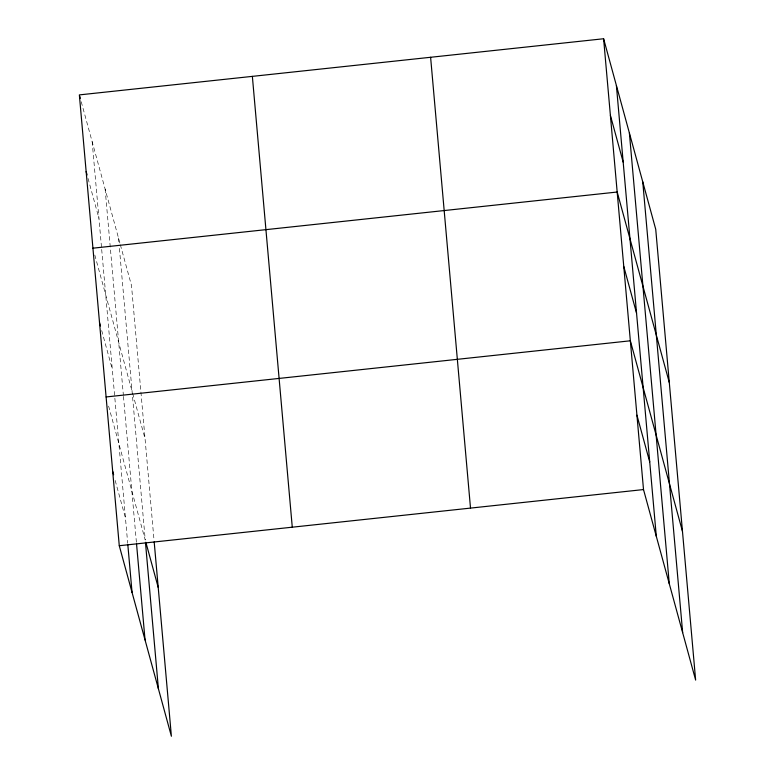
<?xml version="1.0" encoding="UTF-8"?>
<svg xmlns="http://www.w3.org/2000/svg" width="775" height="775" viewBox="0 0 775 775"><rect width="100%" height="100%" fill="white"/><g stroke="black" fill="none" stroke-linecap="round" stroke-linejoin="round"><path stroke-width="0.58" stroke-dasharray="3.88 2.91" d="M81.23 101.748L120.047 243.631M120.358 244.764L131.488 285.433L140.808 390.813M88.021 178.386L98.938 218.298M94.802 255.023L132.07 391.259M132.69 393.526L145.051 438.708M101.699 330.547L112.307 369.317M108.597 406.081L145.245 540.03L119.137 245.171M115.184 480.461L125.473 518.087M140.914 392.005L154.08 540.688M118.507 237.983L119.03 243.97M105.129 189.1L123.37 395.173M123.477 396.374L136.439 542.742M92.157 141.66L101.583 248.233M101.69 249.434L127.701 543.285"/><path stroke-width="1.16" d="M603.609 38.75L643.512 489.567L695.64 680.101L655.727 229.274L603.609 38.75L79.36 94.899L119.273 545.726L171.391 736.25L154.186 541.89M92.932 248.184L617.181 192.026L669.3 382.55M106.097 396.955L630.346 340.797L682.465 531.33M119.273 545.726L643.512 489.567M610.39 115.388L623.187 162.14M623.759 266.416L636.556 313.168M636.934 415.187L649.721 461.939M79.67 96.042L80.3 98.328M86.151 171.546L87.081 174.966M99.52 322.565L100.45 325.984M145.865 542.297L158.226 587.479M112.685 471.336L113.625 474.755M642.756 181.834L682.659 632.652M629.377 132.951L669.28 583.769M616.396 85.502L656.309 536.319M430.609 57.282L470.512 508.1M252.359 76.376L292.272 527.194M145.458 542.432L158.41 688.801M136.545 543.943L145.041 639.927M127.807 544.486L132.06 592.478"/></g></svg>
